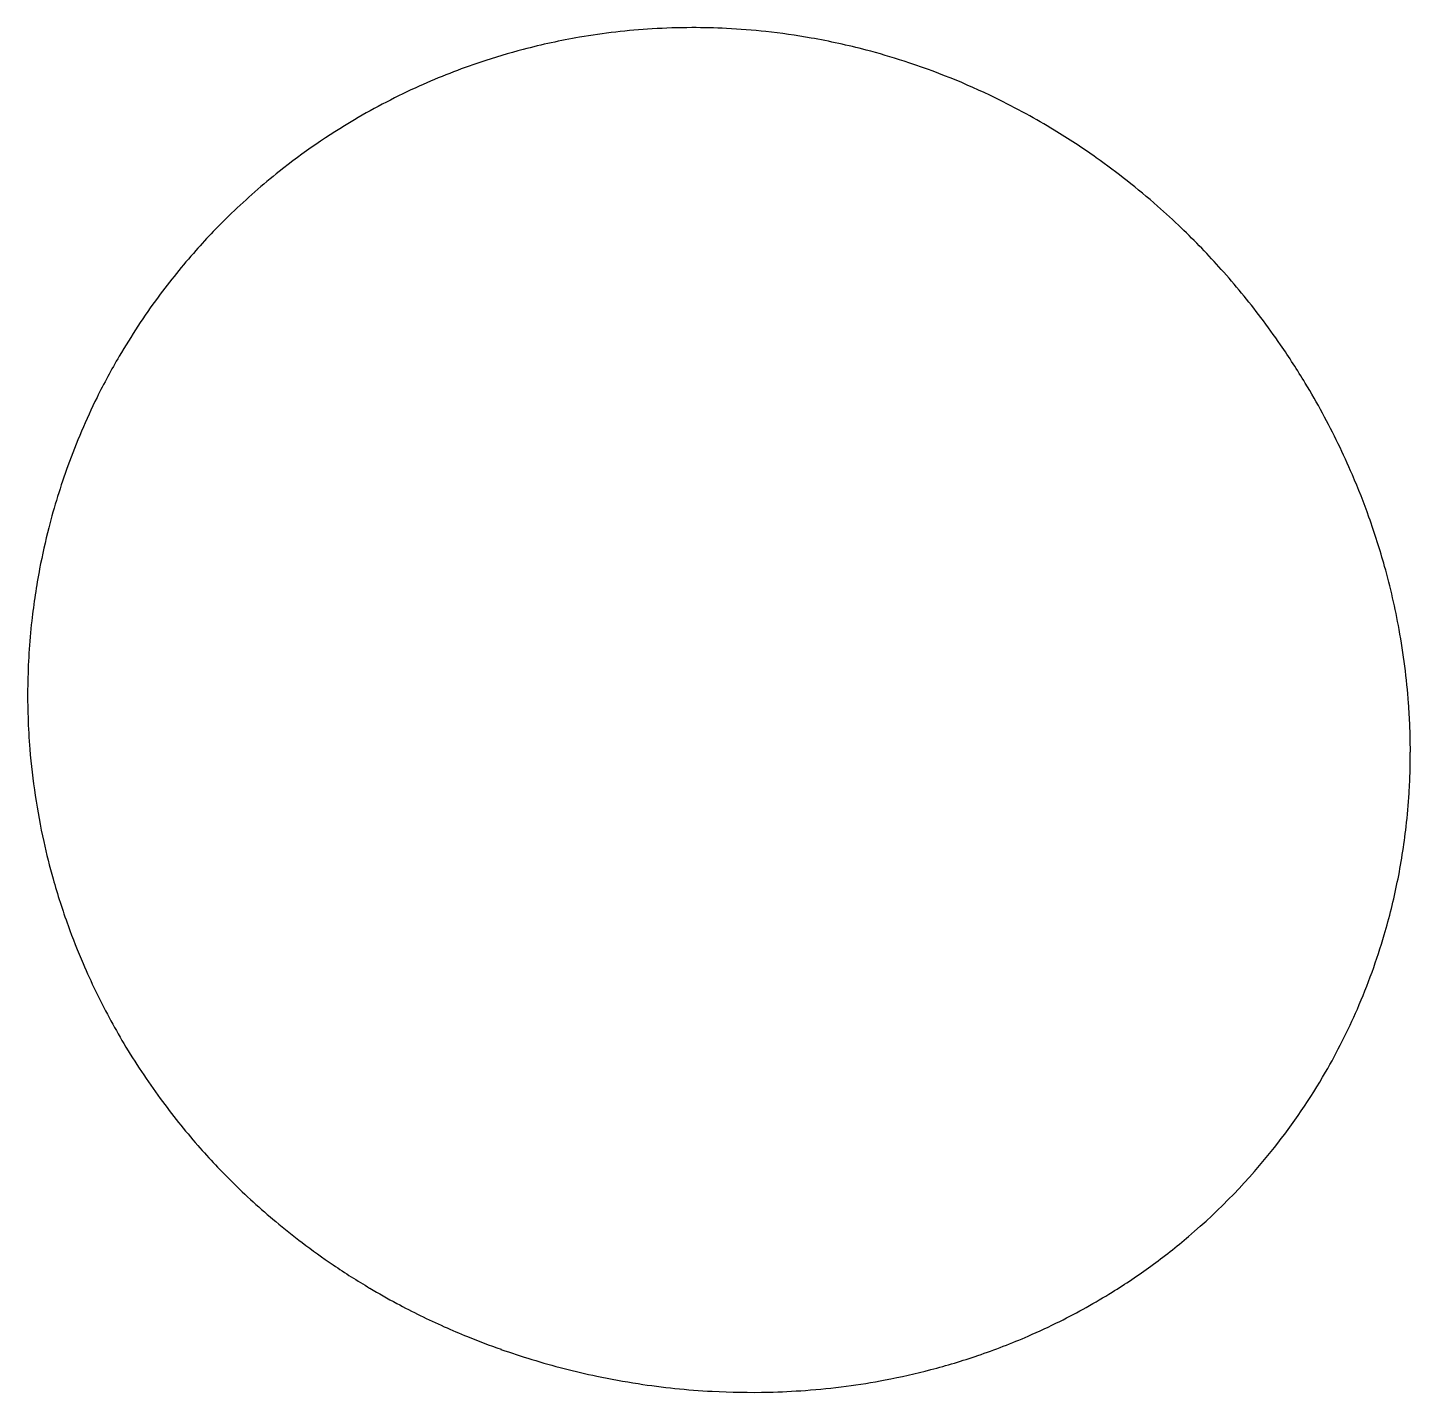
# Model space of a CAD drawing. Header units: metres. Extents: x -287 to 245, y -246 to 279.
import ezdxf

# ---------------------------------------------------------------- set-up
doc = ezdxf.new("R2010")
doc.units = ezdxf.units.M

msp = doc.modelspace()

# ---------------------------------------------------------------- linework, layer by layer
for centre, radius, start, end in [((-31.14, 21.06), 257.68, 453.4645, 459.7249), ((-31.09, 20.72), 258.02, 450.0893, 453.4715), ((-31.01, 18.32), 260.42, 447.1615, 450.1064), ((-31.12, 16.39), 262.36, 443.8317, 447.158), ((-31.19, 16.26), 262.49, 439.9898, 443.8181), ((-31.42, 22.68), 256.03, 459.7247, 464.6825), ((-31.73, 13.05), 265.74, 435.3198, 439.997), ((-31.32, 22.46), 256.27, 464.6917, 468.5098), ((-31.95, 12.29), 266.54, 432.041, 435.3151), ((-32, 24.33), 254.28, 468.4976, 474.2177), ((-33.32, 7.87), 271.16, 424.0562, 432.0533), ((-32.23, 24.73), 253.82, 474.2084, 480.5638), ((-35.31, 3.63), 275.84, 421.2902, 424.0704), ((-36.25, 2.03), 277.7, 418.7066, 421.2778), ((-32.08, 24.44), 254.14, 480.5594, 488.4676), ((-36.63, 1.32), 278.51, 414.7274, 418.7154), ((-39.1, -2.18), 282.78, 411.7363, 414.7289), ((-31.85, 24.2), 254.48, 488.473, 493.9807), ((-40.65, -4.24), 285.37, 408.6902, 411.7483), ((-40.71, -4.22), 285.39, 406.1762, 408.6781), ((-30.41, 22.74), 256.53, 493.9875, 498.4203), ((-43.76, -7.46), 289.84, 401.8051, 406.1846), ((-30.5, 22.84), 256.39, 498.4226, 503.5798), ((-44.28, -7.87), 290.5, 397.0635, 401.7973), ((-31.85, 23.91), 254.67, 503.592, 509.7186), ((-45.09, -8.53), 291.54, 394.531, 397.0708), ((-45.01, -8.6), 291.52, 391.1043, 394.5515), ((-29.41, 22.51), 257.49, 509.7253, 513.7307), ((-43.7, -7.89), 290.03, 388.4738, 391.1181), ((-28.04, 21.88), 259, 513.7391, 520.0696), ((-40.96, -6.37), 286.9, 383.213, 388.467), ((-28.89, 22.17), 258.1, 520.0661, 525.599), ((-35.49, -4), 280.94, 379.6325, 383.2095), ((-29.35, 22.23), 257.63, 525.5857, 529.1783), ((-36.58, -4.44), 282.11, 375.6114, 379.6422), ((-29.14, 22.15), 257.85, 529.1709, 533.6834), ((-28.55, -2.14), 273.76, 370.3843, 375.6007), ((-28.61, 22.06), 258.39, 533.676, 539.2026), ((-19.12, -0.43), 264.17, 364.18, 370.3865), ((-27.16, 22.07), 259.85, 539.2097, 544.6036), ((-13.15, -0.01), 258.19, 362.2384, 364.1845), ((-2.95, 0.46), 247.98, 360.5152, 362.2215), ((-24.91, 22.27), 262.1, 544.6065, 552.4764), ((-19.2, 0.25), 264.23, 359.9458, 360.5295), ((-36.06, 0.26), 281.08, 718.5208, 719.9479), ((6.27, -0.79), 238.75, 716.4049, 718.5095), ((-8.78, 0.11), 253.82, 713.4985, 716.4157), ((-3.55, -0.47), 248.56, 708.4925, 713.493), ((-23.83, 22.56), 263.22, 552.4871, 555.702), ((-24.63, 22.34), 262.39, 555.7032, 559.8355), ((-0.95, -1), 245.9, 703.6532, 708.4926), ((-25.19, 22.07), 261.77, 559.8225, 563.2573), ((1.57, -1.73), 243.28, 696.4788, 703.653), ((-24.18, 22.46), 262.85, 563.2492, 565.7644), ((-22.62, 23.32), 264.63, 565.7833, 570.7798), ((3.29, -2.43), 241.43, 690.0056, 696.4683), ((-21.67, 23.82), 265.71, 570.7687, 576.2426), ((3.88, -2.74), 240.76, 681.6517, 689.9995), ((-19.27, 25.63), 268.71, 576.2508, 581.1715), ((-20.34, 24.61), 267.23, 581.1586, 583.3357), ((3.58, -2.48), 241.16, 670.3525, 681.6474), ((-15.85, 28.99), 273.51, 583.3574, 585.1945), ((-20.21, 24.46), 267.22, 585.1739, 590.1222), ((-13.88, 32.13), 277.16, 590.1336, 592.8052), ((-15.61, 29.95), 274.38, 592.8181, 595.9023), ((1.72, -0.29), 244.03, 666.0169, 670.3517), ((-13.28, 33.44), 278.58, 595.9071, 599.3246), ((1.05, 0.6), 245.15, 661.8148, 666.0218), ((-11, 37.44), 283.18, 599.3415, 601.7695), ((-12.26, 35.01), 280.44, 601.761, 605.91), ((-1.67, 4.96), 250.28, 656.5335, 661.8165), ((-9.8, 40.61), 286.56, 605.9186, 607.8566), ((-2.21, 6.2), 251.64, 653.471, 656.5186), ((-9.31, 41.56), 287.62, 607.8377, 610.596), ((-3.18, 8.38), 254.02, 648.7908, 653.4755), ((-8.25, 44.75), 290.99, 610.6069, 613.0607), ((-8.89, 42.35), 288.5, 613.0434, 615.61), ((-4.94, 13.38), 259.32, 644.6221, 648.8032), ((-7.29, 48.75), 295.1, 615.6189, 618.1281), ((-6.35, 18.58), 264.71, 640.7364, 644.6326), ((-8.02, 44.89), 291.17, 618.1124, 621.2913), ((-8.16, 43.77), 290.05, 621.2842, 626.9371), ((-7.83, 27.66), 273.91, 634.2178, 637.5004), ((-7.13, 22.51), 268.72, 637.4954, 640.743), ((-8.36, 39.58), 285.85, 626.9322, 631.2803), ((-8.18, 32.07), 278.33, 631.2777, 634.2231)]:
    msp.add_arc(centre, radius, start, end)

doc.saveas('drawing.dxf')
